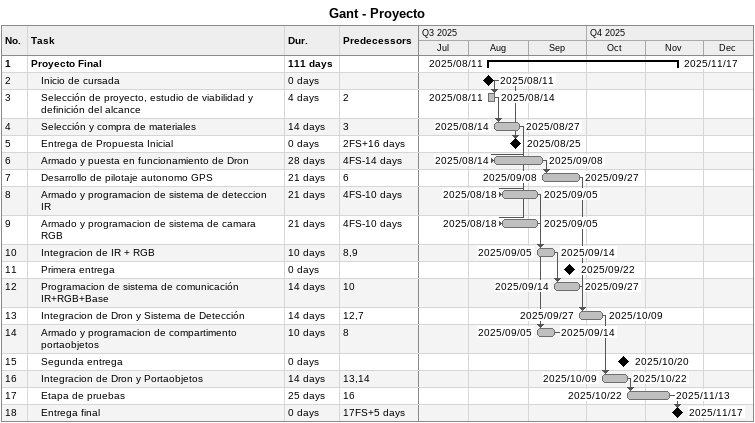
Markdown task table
Gant - Proyecto

| ID | Level | Task | Duration | Start | Finish | Predecessors |
|---|---|---|---|---|---|---|
| 1 | 1 | **Proyecto Final** | 111d | 2025-08-11 | 2025-11-17 |  |
| 2 | 2 | Inicio de cursada | 0d | 2025-08-11 | 2025-08-11 |  |
| 3 | 2 | Selección de proyecto, estudio de viabilidad y definición del alcance | 4d | 2025-08-11 | 2025-08-14 | 2 |
| 4 | 2 | Selección y compra de materiales | 14d | 2025-08-14 | 2025-08-27 | 3 |
| 5 | 2 | Entrega de Propuesta Inicial | 0d | 2025-08-25 | 2025-08-25 | 2FS+16d |
| 6 | 2 | Armado y puesta en funcionamiento de Dron | 28d | 2025-08-14 | 2025-09-08 | 4FS-14d |
| 7 | 2 | Desarrollo de pilotaje autonomo GPS | 21d | 2025-09-08 | 2025-09-27 | 6 |
| 8 | 2 | Armado y programacion de sistema de deteccion IR | 21d | 2025-08-18 | 2025-09-05 | 4FS-10d |
| 9 | 2 | Armado y programacion de sistema de camara RGB | 21d | 2025-08-18 | 2025-09-05 | 4FS-10d |
| 10 | 2 | Integracion de IR + RGB | 10d | 2025-09-05 | 2025-09-14 | 8, 9 |
| 11 | 2 | Primera entrega | 0d | 2025-09-22 | 2025-09-22 |  |
| 12 | 2 | Programacion de sistema de comunicación IR+RGB+Base | 14d | 2025-09-14 | 2025-09-27 | 10 |
| 13 | 2 | Integracion de Dron y Sistema de Detección | 14d | 2025-09-27 | 2025-10-09 | 12, 7 |
| 14 | 2 | Armado y programacion de compartimento portaobjetos | 10d | 2025-09-05 | 2025-09-14 | 8 |
| 15 | 2 | Segunda entrega | 0d | 2025-10-20 | 2025-10-20 |  |
| 16 | 2 | Integracion de Dron y Portaobjetos | 14d | 2025-10-09 | 2025-10-22 | 13, 14 |
| 17 | 2 | Etapa de pruebas | 25d | 2025-10-22 | 2025-11-13 | 16 |
| 18 | 2 | Entrega final | 0d | 2025-11-17 | 2025-11-17 | 17FS+5d |
